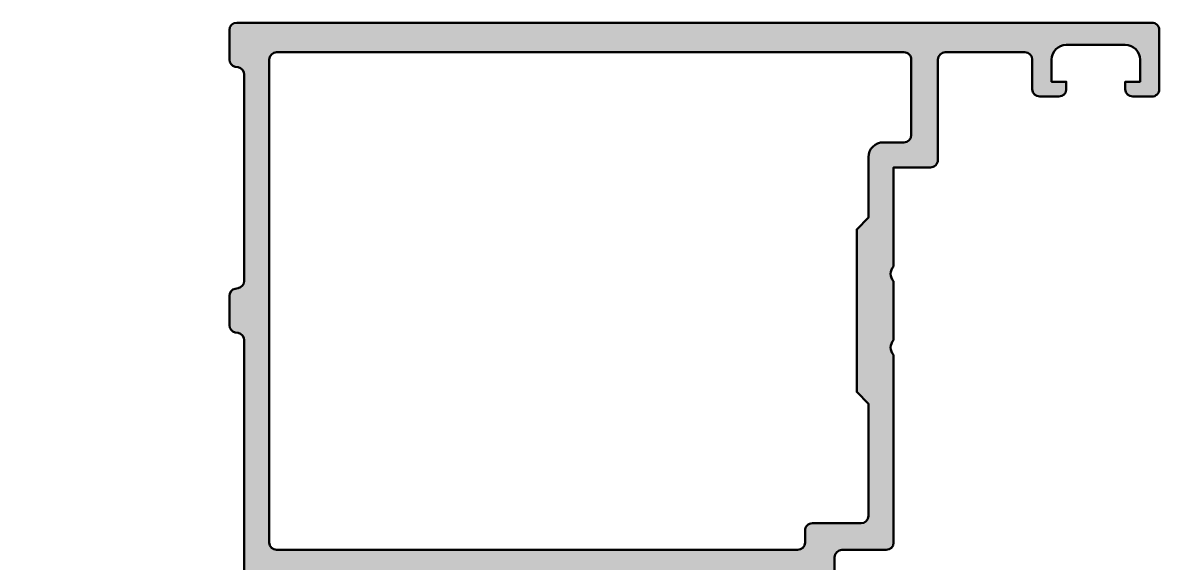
# Model space of a CAD drawing. Extents: x 0 to 77, y 0 to 90.
# Drawn here: x 0 to 77, y 53.4 to 90 of the extents above; entities that cross this region are included whole.
import ezdxf

# ---------------------------------------------------------------- set-up
doc = ezdxf.new("R2010")
doc.units = 0
doc.layers.add('0S-Alu contour', color=7, linetype='Continuous', lineweight=50)
doc.layers.add('0S-Alu hatch', color=252, linetype='Continuous', lineweight=25)

# ---------------------------------------------------------------- blocks, each defined once
blk = doc.blocks.new('438390__3E88428C_15AD_4265_878D_752377C3B3D6_')
at = {"layer": '0S-Alu hatch'}
h = blk.add_hatch(color=256, dxfattribs=at)
edge = h.paths.add_edge_path()
edge.add_line((13.99996566976633, 89.49996622139874), (13.9999656706469, 87.50978678155904))
edge.add_arc((14.49996567064698, 87.50978678155906), 0.500000000000079, 180, 258.7504882437638)
edge.add_line((14.40242468850431, 87.01939331014786), (14.59750665278966, 86.98059082295333))
edge.add_ellipse((14.49996567064715, 86.49019735154297), major_axis=(-0.4999999999992263, 0), ratio=1, start_angle=180, end_angle=258.7504882437625, ccw=False)
edge.add_line((14.99996567064638, 86.49019735154295), (14.99996567064644, 72.5195880670326))
edge.add_ellipse((14.4999656706469, 72.5195880670326), major_axis=(-0.4999999999995382, 0), ratio=1, start_angle=101.24951175620328, end_angle=180, ccw=False)
edge.add_line((14.59750665278919, 72.02919459562187), (14.40242468850421, 71.99039210842754))
edge.add_arc((14.49996567064652, 71.49999863701669), 0.4999999999996744, 101.2495117562036, 180)
edge.add_line((13.99996567064684, 71.49999863701667), (13.99996567064687, 69.51958806703325))
edge.add_arc((14.49996567064655, 69.51958806703327), 0.4999999999996803, 180, 258.750488243644)
edge.add_line((14.40242468850294, 69.02919459562267), (14.59750665279035, 68.99039210842729))
edge.add_ellipse((14.4999656706467, 68.49999863701667), major_axis=(-0.4999999999996984, 0), ratio=1, start_angle=179.9976988959704, end_angle=258.7504882436408, ccw=False)
edge.add_line((14.99996567024316, 68.49997855609486), (14.99904194738138, 45.49997719311146))
edge.add_ellipse((14.49904194778463, 45.49999727403326), major_axis=(-0.4999999999999944, 0), ratio=1, start_angle=90, end_angle=179.9976988959704, ccw=False)
edge.add_line((14.49904194778463, 44.99999727403326), (13.49996567064724, 44.99999727403326))
edge.add_arc((13.49996567064723, 44.49999727403313), 0.500000000000135, 89.99999999999959, 180)
edge.add_line((12.9999656706471, 44.49999727403311), (12.99996567064713, 43.99999727403328))
edge.add_line((12.99996567064713, 43.99999727403328), (13.99996567064687, 43.99999727403316))
edge.add_line((13.99996567064687, 43.99999727403316), (13.99996567064698, 42.49999727403343))
edge.add_ellipse((12.99996567064679, 42.49999727403335), major_axis=(-1.000000000000191, 0), ratio=1, start_angle=89.9999999999983, end_angle=180, ccw=False)
edge.add_line((12.99996567064676, 41.49999727403316), (8.999965670647036, 41.49999727403328))
edge.add_ellipse((8.999965670647065, 42.49999727403324), major_axis=(-0.9999999999999644, 0), ratio=1, start_angle=0, end_angle=89.9999999999983, ccw=False)
edge.add_line((7.9999656706471, 42.4999972740333), (7.999965670647185, 43.99999727403316))
edge.add_line((7.999965670647185, 43.99999727403316), (8.999965670647043, 43.99999727403316))
edge.add_line((8.999965670647043, 43.99999727403316), (8.999965670647327, 44.49999727403289))
edge.add_arc((8.499965670647342, 44.49999727403318), 0.4999999999999858, 0, 90.00000000000102)
edge.add_line((8.499965670647333, 44.99999727403316), (0.49996185594933, 44.99999727403305))
edge.add_arc((0.4999618559493371, 44.49999727403306), 0.4999999999999858, 90.00000000000081, 180)
edge.add_line((-3.81440506487e-05, 44.49999727403304), (-3.81440505635e-05, 42.49999727403334))
edge.add_ellipse((-0.078874590593621, 42.23247668204023), major_axis=(-0.2788950563274384, 0), ratio=1, start_angle=178.8354106259704, end_angle=253.5801235805051, ccw=False)
edge.add_line((0.1999628559494368, 42.22680827404218), (0.1999628559494368, 41.77321427404172))
edge.add_ellipse((-0.0789052396937251, 41.76755361456478), major_axis=(-0.278925541737141, 0), ratio=1, start_angle=106.42459455535459, end_angle=181.1628700728615, ccw=False)
edge.add_line((-3.81440505599e-05, 41.50001027404186), (-3.81440505635e-05, 39.61999927403335))
edge.add_arc((0.2999618559494479, 39.61999927403335), 0.3000000000000114, 180, 269.9999999999986)
edge.add_line((0.2999618559494408, 39.31999927403334), (1.279936174992212, 39.31999927403333))
edge.add_arc((1.279936174992219, 39.61999927403334), 0.3000000000000114, 269.9999999999986, 360)
edge.add_line((1.57993617499223, 39.61999927403334), (1.579936174992219, 42.37999727403333))
edge.add_ellipse((1.699936174992224, 42.37999727403333), major_axis=(-0.1200000000000045, 0), ratio=1, start_angle=270.0000000000017, end_angle=360, ccw=False)
edge.add_line((1.69993617499222, 42.49999727403333), (5.999961855949434, 42.49999727403333))
edge.add_ellipse((5.999961855949434, 41.99999727403333), major_axis=(-0.5, 0), ratio=1, start_angle=180, end_angle=270, ccw=False)
edge.add_line((6.499961855949434, 41.99999727403333), (6.499961855949438, 41.29999727403335))
edge.add_line((6.499961855949438, 41.29999727403335), (5.118466398327074, 38.90717695100578))
edge.add_arc((5.238081640597737, 38.83811705868164), 0.1381197846482953, 150.0000000000032, 275.6225775507922)
edge.add_arc((4.76173861477547, 43.67660613588097), 4.999999999999838, 275.6225775507956, 301.7565002298832)
edge.add_ellipse((7.656445776698083, 38.99999727403318), major_axis=(-0.5000000000001009, 0), ratio=1, start_angle=269.99999999999983, end_angle=301.75650022988344, ccw=False)
edge.add_line((7.656445776698085, 39.49999727403328), (16.49877351828327, 39.49999727403327))
edge.add_arc((16.49877351828327, 39.99999727403336), 0.5000000000000924, 270, 359.9973363370521)
edge.add_line((16.99877351774304, 39.99997402918957), (16.99933139613609, 52.00002051887754))
edge.add_ellipse((17.49933139559567, 51.99999727403361), major_axis=(-0.4999999999998991, 0), ratio=1, start_angle=270.0000000000004, end_angle=359.997336337189, ccw=False)
edge.add_line((17.49933139559567, 52.4999972740335), (44.99993133837048, 52.49999727403352))
edge.add_ellipse((44.99993133837047, 51.99999727403341), major_axis=(-0.5000000000001208, 0), ratio=1, start_angle=197.7484163560716, end_angle=269.9999999999992, ccw=False)
edge.add_arc((50.23815457954449, 53.67660613588128), 5.000000000000103, 197.74841635607, 264.3774224492064)
edge.add_arc((49.76181155372237, 48.83811705868168), 0.1381197846482947, 264.3774224492107, 390.0000000000038)
edge.add_line((49.88142679599302, 48.90717695100583), (48.49993133837066, 51.29999727403337))
edge.add_line((48.49993133837066, 51.29999727403337), (48.49993133837066, 51.99999727403341))
edge.add_ellipse((48.99993133837066, 51.99999727403341), major_axis=(-0.5, 0), ratio=1, start_angle=270, end_angle=360, ccw=False)
edge.add_line((48.99993133837066, 52.4999972740334), (53.29995701932804, 52.4999972740334))
edge.add_ellipse((53.29995701932803, 52.37999727403352), major_axis=(-0.1199999999998837, 0), ratio=1, start_angle=180, end_angle=269.9999999999966, ccw=False)
edge.add_line((53.41995701932791, 52.37999727403352), (53.41995701932792, 49.61999927403351))
edge.add_arc((53.71995701932793, 49.61999927403351), 0.3000000000000114, 180, 270)
edge.add_line((53.71995701932793, 49.3199992740335), (54.69993133837071, 49.3199992740335))
edge.add_arc((54.6999313383707, 49.61999927403351), 0.3000000000000114, 270.0000000000013, 360)
edge.add_line((54.99993133837072, 49.61999927403351), (54.99993133837072, 51.50001027404202))
edge.add_ellipse((55.07879843401388, 51.76755361456496), major_axis=(-0.2789255417371511, 0), ratio=1, start_angle=-1.1628700728908825, end_angle=73.57540544464513, ccw=False)
edge.add_line((54.79993033837072, 51.77321427404204), (54.79993033837072, 52.22680827404204))
edge.add_ellipse((55.07876778491375, 52.23247668204038), major_axis=(-0.2788950563274302, 0), ratio=1, start_angle=-73.58012358051059, end_angle=1.1645893740924862, ccw=False)
edge.add_line((54.99993133837072, 52.4999972740335), (54.99993133837072, 53.8000412433729))
edge.add_ellipse((55.49993133837073, 53.8000412433729), major_axis=(-0.5000000000000214, 0), ratio=1, start_angle=270.00000000000324, end_angle=360, ccw=False)
edge.add_line((55.4999313383707, 54.30004124337291), (58.49988840171549, 54.30004124337303))
edge.add_arc((58.49988840171548, 54.80004124337304), 0.5000000000000071, 270.0000000000025, 360)
edge.add_line((58.99988840171548, 54.80004124337304), (58.99988840171552, 67.49999533640488))
edge.add_ellipse((59.52492024302628, 67.99999455587604), major_axis=(-0.7250225195550437, 0), ratio=1, start_angle=-43.60193782010151, end_angle=43.601038928322794, ccw=False)
edge.add_line((58.99989624607847, 68.50000201231131), (58.99989624607845, 72.49998157414497))
edge.add_ellipse((59.52492047074414, 72.9999890231718), major_axis=(-0.7250226793474333, 0), ratio=1, start_angle=-43.60192498553039, end_angle=43.60192498553039, ccw=False)
edge.add_line((58.99989624607845, 73.49999647219865), (58.99989624607825, 80.19968294797528))
edge.add_line((58.99989624607825, 80.19968294797528), (61.49989319432048, 80.19966768920484))
edge.add_arc((61.49989624607829, 80.69966768919572), 0.5000000000001898, 269.999650294315, 360)
edge.add_line((61.99989624607847, 80.69966768919572), (61.99989624607844, 87.50032808908306))
edge.add_ellipse((62.49989624607844, 87.50032808908306), major_axis=(-0.5, 0), ratio=1, start_angle=270.00000000987654, end_angle=360, ccw=False)
edge.add_line((62.49989624599225, 88.00032808908307), (67.89984818089175, 88.000328090014))
edge.add_ellipse((67.89984818089172, 87.50029757150429), major_axis=(-0.500030518509689, 0), ratio=1, start_angle=180, end_angle=269.99999999999676, ccw=False)
edge.add_line((68.3998786994014, 87.50029757148762), (68.39987869840348, 85.50033625104038))
edge.add_arc((68.89988686042742, 85.50033625104037), 0.5000081620239101, 180, 269.9999999589703)
edge.add_line((68.89988686006936, 85.00032808901645), (70.19985123265027, 85.00032808815213))
edge.add_arc((70.19985123265015, 85.50035860666117), 0.5000305185090355, 270.0000000000147, 360)
edge.add_line((70.69988175115918, 85.50035860666117), (70.69988175022793, 86.00032808908293))
edge.add_line((70.69988175022793, 86.00032808908293), (69.69988175022887, 86.0003280890834))
edge.add_line((69.69988175022887, 86.0003280890834), (69.69988175019851, 87.50032808905306))
edge.add_ellipse((70.69988175022777, 87.5003280890539), major_axis=(-1.000000000029267, 0), ratio=1, start_angle=270.0000000070829, end_angle=360, ccw=False)
edge.add_line((70.69988175010415, 88.50032808908315), (74.69985029058776, 88.50032808957768))
edge.add_ellipse((74.69985029058768, 87.50029662944196), major_axis=(-1.000031460135716, 0), ratio=1, start_angle=180, end_angle=269.9999999999951, ccw=False)
edge.add_line((75.69988175072339, 87.50029662944156), (75.69988175022796, 86.00032808908315))
edge.add_line((75.69988175022796, 86.00032808908315), (74.69988175022839, 86.0003280890834))
edge.add_line((74.69988175022839, 86.0003280890834), (74.69988174551287, 85.50029757482358))
edge.add_arc((75.19985123148565, 85.50029757482318), 0.4999694859727768, 180, 269.9999999589526)
edge.add_line((75.19985123112745, 85.00032808885041), (76.49985428440803, 85.0003280881519))
edge.add_arc((76.49985428440807, 85.50035860666127), 0.5000305185093481, 269.9999999999951, 360)
edge.add_line((76.99988480291742, 85.50035860663004), (76.99988480223587, 89.50031227462526))
edge.add_arc((76.49986898752783, 89.50031227462522), 0.5000158147080356, 0, 90.00030571434779)
edge.add_line((76.49986631958248, 90.00032808932615), (14.49999405524998, 89.99999727490781))
edge.add_arc((14.49999672328251, 89.49996622139876), 0.50003105351618, 90.00030571502039, 180)
edge = h.paths.add_edge_path()
edge.add_line((16.69996567322616, 54.79999727399412), (16.69996567064688, 87.4999810485867))
edge.add_ellipse((17.19997592825027, 87.49998104858672), major_axis=(-0.5000102576033876, 0), ratio=1, start_angle=270.00001244489505, end_angle=360, ccw=False)
edge.add_line((17.19997581964585, 87.9999913061901), (59.70004637198289, 88.00000053480255))
edge.add_ellipse((59.70004648058509, 87.50000053480254), major_axis=(-0.5000000000000118, 0), ratio=1, start_angle=180, end_angle=270.0000124448947, ccw=False)
edge.add_line((60.2000464805851, 87.50000053480254), (60.20004648058497, 82.39965548215508))
edge.add_ellipse((59.7000464805848, 82.39965548215508), major_axis=(-0.5000000000001706, 0), ratio=1, start_angle=90, end_angle=180, ccw=False)
edge.add_line((59.7000464805848, 81.89965548215491), (58.29987793553136, 81.89965548215496))
edge.add_arc((58.29986630012579, 80.899667326646), 0.9999881555766366, 89.99933333247199, 180.0002074107728)
edge.add_line((57.29987814455571, 80.89966370670717), (57.29989298528273, 76.80000190146141))
edge.add_line((57.29989298528273, 76.80000190146141), (56.49988862572, 75.99999754189878))
edge.add_line((56.49988862572, 75.99999754189878), (56.49988862572, 64.99999154353613))
edge.add_line((56.49988862572, 64.99999154353613), (57.2998929852828, 64.1999871839737))
edge.add_line((57.2998929852828, 64.1999871839737), (57.29984085489829, 56.60003781371932))
edge.add_ellipse((56.79984085491036, 56.6000412433729), major_axis=(-0.4999999999996904, 0), ratio=1, start_angle=89.9999999999975, end_angle=179.9996069904538, ccw=False)
edge.add_line((56.79984085491034, 56.1000412433732), (53.49989319432086, 56.10004124337331))
edge.add_arc((53.49989319432085, 55.60004124337327), 0.5000000000000427, 89.99999999999837, 180)
edge.add_line((52.9998931943208, 55.60004124337329), (52.99989319432079, 54.79999727403338))
edge.add_ellipse((52.49989319432096, 54.79999727403341), major_axis=(-0.4999999999998295, 0), ratio=1, start_angle=90, end_angle=180, ccw=False)
edge.add_line((52.49989319432096, 54.29999727403358), (17.19996567322615, 54.29999727403357))
edge.add_ellipse((17.19996567322615, 54.79999727403356), major_axis=(-0.4999999999999858, 0), ratio=1, start_angle=0, end_angle=90, ccw=False)
at = {"layer": '0S-Alu contour', "color": 7}
for points in [[(13.99996566976633, 89.49996622139874), (13.9999656706469, 87.50978678155904)], [(76.49986631958248, 90.00032808932615), (14.49999405524998, 89.99999727490781)], [(76.99988480291742, 85.50035860663004), (76.99988480223587, 89.50031227462526)], [(17.19997581964585, 87.9999913061901), (59.70004637198289, 88.00000053480255)], [(62.49989624599225, 88.00032808908307), (67.89984818089175, 88.000328090014)], [(70.69988175010415, 88.50032808908315), (74.69985029058776, 88.50032808957768)], [(14.40242468850431, 87.01939331014786), (14.59750665278966, 86.98059082295333)], [(16.69996567322616, 54.79999727399412), (16.69996567064688, 87.4999810485867)], [(60.2000464805851, 87.50000053480254), (60.20004648058497, 82.39965548215508)], [(61.99989624607847, 80.69966768919572), (61.99989624607844, 87.50032808908306)], [(68.3998786994014, 87.50029757148762), (68.39987869840348, 85.50033625104038)], [(70.69988175115918, 85.50035860666117), (70.69988175022793, 86.00032808908293), (69.69988175022887, 86.0003280890834), (69.69988175019851, 87.50032808905306)], [(75.69988175072339, 87.50029662944156), (75.69988175022796, 86.00032808908315), (74.69988175022839, 86.0003280890834), (74.69988174551287, 85.50029757482358)], [(14.99996567064638, 86.49019735154295), (14.99996567064644, 72.5195880670326)], [(68.89988686006936, 85.00032808901645), (70.19985123265027, 85.00032808815213)], [(75.19985123112745, 85.00032808885041), (76.49985428440803, 85.0003280881519)], [(59.7000464805848, 81.89965548215491), (58.29987793553136, 81.89965548215496)], [(57.29987814455571, 80.89966370670717), (57.29989298528273, 76.80000190146141), (56.49988862572, 75.99999754189878), (56.49988862572, 64.99999154353613), (57.2998929852828, 64.1999871839737), (57.29984085489829, 56.60003781371932)], [(58.99989624607845, 73.49999647219865), (58.99989624607825, 80.19968294797528), (61.49989319432048, 80.19966768920484)], [(58.99989624607847, 68.50000201231131), (58.99989624607845, 72.49998157414497)], [(14.59750665278919, 72.02919459562187), (14.40242468850421, 71.99039210842754)], [(13.99996567064684, 71.49999863701667), (13.99996567064687, 69.51958806703325)], [(14.40242468850294, 69.02919459562267), (14.59750665279035, 68.99039210842729)], [(14.99996567024316, 68.49997855609486), (14.99904194738138, 45.49997719311146)], [(58.99988840171548, 54.80004124337304), (58.99988840171552, 67.49999533640488)], [(52.9998931943208, 55.60004124337329), (52.99989319432079, 54.79999727403338)], [(56.79984085491034, 56.1000412433732), (53.49989319432086, 56.10004124337331)], [(52.49989319432096, 54.29999727403358), (17.19996567322615, 54.29999727403357)], [(55.4999313383707, 54.30004124337291), (58.49988840171549, 54.30004124337303)], [(54.99993133837072, 52.4999972740335), (54.99993133837072, 53.8000412433729)], [(17.49933139559567, 52.4999972740335), (44.99993133837048, 52.49999727403352)], [(48.99993133837066, 52.4999972740334), (53.29995701932804, 52.4999972740334)], [(53.41995701932791, 52.37999727403352), (53.41995701932792, 49.61999927403351)], [(16.99877351774304, 39.99997402918957), (16.99933139613609, 52.00002051887754)], [(49.88142679599302, 48.90717695100583), (48.49993133837066, 51.29999727403337), (48.49993133837066, 51.99999727403341)], [(54.79993033837072, 51.77321427404204), (54.79993033837072, 52.22680827404204)], [(54.99993133837072, 49.61999927403351), (54.99993133837072, 51.50001027404202)], [(53.71995701932793, 49.3199992740335), (54.69993133837071, 49.3199992740335)], [(8.499965670647333, 44.99999727403316), (0.49996185594933, 44.99999727403305)], [(14.49904194778463, 44.99999727403326), (13.49996567064724, 44.99999727403326)], [(-3.81440506487e-05, 44.49999727403304), (-3.81440505635e-05, 42.49999727403334)], [(7.9999656706471, 42.4999972740333), (7.999965670647185, 43.99999727403316), (8.999965670647043, 43.99999727403316), (8.999965670647327, 44.49999727403289)], [(12.9999656706471, 44.49999727403311), (12.99996567064713, 43.99999727403328), (13.99996567064687, 43.99999727403316), (13.99996567064698, 42.49999727403343)], [(1.57993617499223, 39.61999927403334), (1.579936174992219, 42.37999727403333)], [(1.69993617499222, 42.49999727403333), (5.999961855949434, 42.49999727403333)], [(0.1999628559494368, 42.22680827404218), (0.1999628559494368, 41.77321427404172)], [(6.499961855949434, 41.99999727403333), (6.499961855949438, 41.29999727403335), (5.118466398327074, 38.90717695100578)], [(-3.81440505599e-05, 41.50001027404186), (-3.81440505635e-05, 39.61999927403335)], [(12.99996567064676, 41.49999727403316), (8.999965670647036, 41.49999727403328)], [(0.2999618559494408, 39.31999927403334), (1.279936174992212, 39.31999927403333)], [(7.656445776698085, 39.49999727403328), (16.49877351828327, 39.49999727403327)]]:
    blk.add_lwpolyline(points, dxfattribs=at)
for centre, radius, start, end in [((14.49999672328251, 89.49996622139876), 0.50003105351618, 90.00030571502039, 180), ((76.49986898752783, 89.50031227462522), 0.5000158147080356, 0, 90.00030571434779), ((14.49996567064698, 87.50978678155906), 0.500000000000079, 180, 258.7504882437638), ((68.89988686042742, 85.50033625104037), 0.5000081620239101, 180, 269.9999999589703), ((70.19985123265015, 85.50035860666117), 0.5000305185090355, 270.0000000000147, 0), ((75.19985123148565, 85.50029757482318), 0.4999694859727768, 180, 269.9999999589526), ((76.49985428440807, 85.50035860666127), 0.5000305185093481, 269.9999999999951, 0), ((58.29986630012579, 80.899667326646), 0.9999881555766366, 89.99933333247199, 180.0002074107728), ((61.49989624607829, 80.69966768919572), 0.5000000000001898, 269.999650294315, 0), ((14.49996567064652, 71.49999863701669), 0.4999999999996744, 101.2495117562036, 180), ((14.49996567064655, 69.51958806703327), 0.4999999999996803, 180, 258.750488243644), ((53.49989319432085, 55.60004124337327), 0.5000000000000427, 89.99999999999837, 180), ((58.49988840171548, 54.80004124337304), 0.5000000000000071, 270.0000000000025, 0), ((50.23815457954449, 53.67660613588128), 5.000000000000103, 197.74841635607, 264.3774224492064), ((53.71995701932793, 49.61999927403351), 0.3000000000000114, 180, 270), ((54.6999313383707, 49.61999927403351), 0.3000000000000114, 270.0000000000013, 0), ((49.76181155372237, 48.83811705868168), 0.1381197846482947, 264.3774224492107, 30.00000000000375), ((0.4999618559493371, 44.49999727403306), 0.4999999999999858, 90.00000000000081, 180), ((8.499965670647342, 44.49999727403318), 0.4999999999999858, 0, 90.00000000000102), ((13.49996567064723, 44.49999727403313), 0.500000000000135, 89.99999999999959, 180), ((0.2999618559494479, 39.61999927403335), 0.3000000000000114, 180, 269.9999999999986), ((1.279936174992219, 39.61999927403334), 0.3000000000000114, 269.9999999999986, 0), ((4.76173861477547, 43.67660613588097), 4.999999999999838, 275.6225775507956, 301.7565002298832), ((16.49877351828327, 39.99999727403336), 0.5000000000000924, 270, 359.9973363370521), ((5.238081640597737, 38.83811705868164), 0.1381197846482953, 150.0000000000032, 275.6225775507922)]:
    blk.add_arc(centre, radius, start, end, dxfattribs=at)
at = {"layer": '0S-Alu contour', "color": 7, "extrusion": (0, 0, -1)}
for centre, radius, start, end in [((-17.19997592825027, 87.49998104858672), 0.5000102576033876, 0, 89.99998755510494), ((-59.70004648058509, 87.50000053480254), 0.5000000000000118, 89.9999875551053, 180), ((-62.49989624607844, 87.50032808908306), 0.5, 0, 89.99999999012348), ((-67.89984818089172, 87.50029757150429), 0.5000305185096892, 90.00000000000325, 180), ((-70.69988175022777, 87.5003280890539), 1.000000000029267, 0, 89.99999999291707), ((-74.69985029058768, 87.50029662944196), 1.000031460135716, 90.00000000000487, 180), ((-14.49996567064715, 86.49019735154297), 0.4999999999992263, 101.2495117562375, 180), ((-59.7000464805848, 82.39965548215508), 0.5000000000001706, 180, 270), ((-59.52492047074414, 72.9999890231718), 0.7250226793474333, 316.3980750144696, 43.60192498553046), ((-14.4999656706469, 72.5195880670326), 0.4999999999995382, 180, 258.7504882437967), ((-14.4999656706467, 68.49999863701667), 0.4999999999996984, 101.2495117563592, 180.0023011040297), ((-59.52492024302628, 67.99999455587604), 0.7250225195550437, 316.3989610716772, 43.60193782010159), ((-56.79984085491036, 56.6000412433729), 0.4999999999996904, 180.0003930095463, 270.0000000000025), ((-17.19996567322615, 54.79999727403356), 0.4999999999999858, 270, 0), ((-52.49989319432096, 54.79999727403341), 0.4999999999998295, 180, 270), ((-55.49993133837073, 53.8000412433729), 0.5000000000000214, 0, 89.99999999999675), ((-17.49933139559567, 51.99999727403361), 0.4999999999998991, 0.0026636628110241, 89.99999999999959), ((-44.99993133837047, 51.99999727403341), 0.5000000000001208, 90.00000000000081, 162.2515836439284), ((-48.99993133837066, 51.99999727403341), 0.5, 0, 90), ((-53.29995701932803, 52.37999727403352), 0.1199999999998837, 90.0000000000034, 180), ((-55.07876778491375, 52.23247668204038), 0.2788950563274302, 358.8354106259075, 73.58012358051066), ((-55.07879843401388, 51.76755361456496), 0.2789255417371511, 286.4245945553549, 1.162870072890926), ((-14.49904194778463, 45.49999727403326), 0.4999999999999944, 180.0023011040297, 270), ((0.078874590593621, 42.23247668204023), 0.2788950563274384, 106.4198764194949, 181.1645893740296), ((-1.699936174992224, 42.37999727403333), 0.1200000000000045, 0, 89.99999999999831), ((-5.999961855949434, 41.99999727403333), 0.5, 90, 180), ((-8.999965670647065, 42.49999727403324), 0.9999999999999644, 270.0000000000017, 0), ((-12.99996567064679, 42.49999727403335), 1.000000000000191, 180, 270.0000000000017), ((0.0789052396937251, 41.76755361456478), 0.278925541737141, 178.8371299271385, 253.5754054446454), ((-7.656445776698083, 38.99999727403318), 0.5000000000001009, 58.24349977011658, 90.00000000000018)]:
    blk.add_arc(centre, radius, start, end, dxfattribs=at)
blk = doc.blocks.new('439310__EE781FC2_4AB3_4CEB_83F2_ED385313FAF7_')
at = {"layer": '0S-Alu contour', "color": 7}
blk.add_blockref('438390__3E88428C_15AD_4265_878D_752377C3B3D6_', (0, 0), dxfattribs=at)

msp = doc.modelspace()

# ---------------------------------------------------------------- block references
at = {"layer": '0S-Alu contour', "color": 7}
msp.add_blockref('439310__EE781FC2_4AB3_4CEB_83F2_ED385313FAF7_', (0, 0), dxfattribs=at)

doc.saveas('drawing.dxf')
